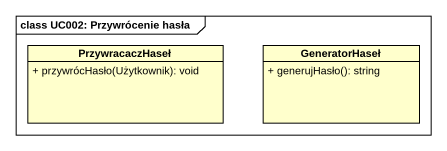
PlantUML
@startuml
mainframe class UC002: Przywrócenie hasła
hide circle
hide empty members
skinparam classAttributeIconSize 0
class PrzywracaczHaseł {
  + przywrócHasło(Użytkownik): void
}
class GeneratorHaseł {
  + generujHasło(): string
}
@enduml
